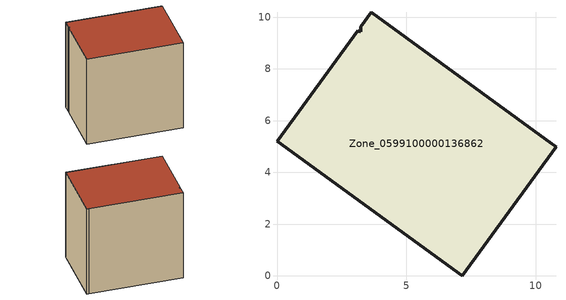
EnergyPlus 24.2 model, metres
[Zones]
Zone_0599100000136862
 floor ground (C_G): 0,5.21 3.11,9.48 3.23,9.43 3.23,9.63 3.64,10.2 10.62,5.11 10.78,4.99 7.15,0 z0.02
 wall outside (C_F): 7.15,0 10.78,4.99 10.62,5.11 3.64,10.2 3.23,9.63 3.23,9.43 3.11,9.48 0,5.21 7.15,0 z0.02:8.86
 roof outside (C_R): 3.11,9.48 0,5.21 7.15,0 10.78,4.99 10.62,5.11 3.64,10.2 3.23,9.63 3.23,9.43 z8.86
[BUILDING]
Pand.0599100000136862: North Axis=0; Terrain=City; Loads Convergence Tolerance Value=0.04; Temperature Convergence Tolerance Value=0.4; Solar Distribution=FullExterior; Maximum Number of Warmup Days=25; Minimum Number of Warmup Days=1
[Site:Location]
Rotterdam.The.Hague.AP_ZH_NLD Design_Conditions: Latitude=51.96; Longitude=4.45; Time Zone=1; Elevation=-4.5
[SITE:GROUNDTEMPERATURE:BUILDINGSURFACE]
18, 18, 18, 18, 18, 18, 18, 18, 18, 18, 18, 18
[MATERIAL] Thermal Absorptance=0.9; Solar Absorptance=0.7; Visible Absorptance=0.7
Name | Roughness | Thickness | Conductivity | Density | Specific Heat
G.TC.1946-1964 | MediumSmooth | 0.15 | 1 | 540 | 1210
F.TC.1946-1964 | Rough | 0.3 | 0.857143 | 1920 | 840
R.TC.1946-1964 | MediumRough | 0.2 | 0.235294 | 1500 | 1000
[CONSTRUCTION]
C_G: G.TC.1946-1964
C_F: F.TC.1946-1964
C_R: R.TC.1946-1964
[ZONE]
Zone_0599100000136862: Type=1; Multiplier=1; Ceiling Height=Autocalculate; Volume=Autocalculate; Floor Area=autocalculate; Part of Total Floor Area=Yes
[ZONEINFILTRATION:DESIGNFLOWRATE]
Infil_Zone_0599100000136862: Zone or ZoneList or Space or SpaceList=Zone_0599100000136862; Schedule=AlwaysOn; Design Flow Rate Calculation Method=Flow/Area; Flow Rate per Floor Area=0.003; Constant Term Coefficient=1; Temperature Term Coefficient=0; Velocity Term Coefficient=0; Velocity Squared Term Coefficient=0
[HVACTEMPLATE:ZONE:IDEALLOADSAIRSYSTEM]
Zone_0599100000136862: Maximum Heating Supply Air Temperature=50; Minimum Cooling Supply Air Temperature=13; Maximum Heating Supply Air Humidity Ratio=0.0156; Minimum Cooling Supply Air Humidity Ratio=0.0077; Heating Limit=NoLimit; Cooling Limit=NoLimit; Dehumidification Control Type=ConstantSensibleHeatRatio; Cooling Sensible Heat Ratio=0.7; Dehumidification Setpoint=60; Humidification Control Type=None; Humidification Setpoint=30; Outdoor Air Method=None; Outdoor Air Flow Rate per Person=0.00944; Outdoor Air Flow Rate per Zone Floor Area=0; Outdoor Air Flow Rate per Zone=0; Demand Controlled Ventilation Type=None; Outdoor Air Economizer Type=NoEconomizer; Heat Recovery Type=None; Sensible Heat Recovery Effectiveness=0.7; Latent Heat Recovery Effectiveness=0.65
[ZONECONTROL:THERMOSTAT]
ThermostatControl_Zone_0599100000136862: Zone or ZoneList=Zone_0599100000136862; Control Type Schedule=DualSetpointControlType; Control 1=Thermostat_Zone_0599100000136862; Temperature Difference Between Cutout And Setpoint=0
[THERMOSTATSETPOINT:DUALSETPOINT]
Thermostat_Zone_0599100000136862: Heating Setpoint Temperature Schedule=HeatingSetpoint_Zone_0599100000136862; Cooling Setpoint Temperature Schedule=CoolingSetpoint_Zone_0599100000136862
[SCHEDULE:COMPACT]
HeatingSetpoint_Zone_0599100000136862: Through: 12/31, For: AllDays, Until: 24:00, 21
CoolingSetpoint_Zone_0599100000136862: Through: 12/31, For: AllDays, Until: 24:00, 24
DualSetpointControlType: Through: 12/31, For: AllDays, Until: 24:00, 4
AlwaysOn: Through: 12/31, For: AllDays, Until: 24:00, 1
